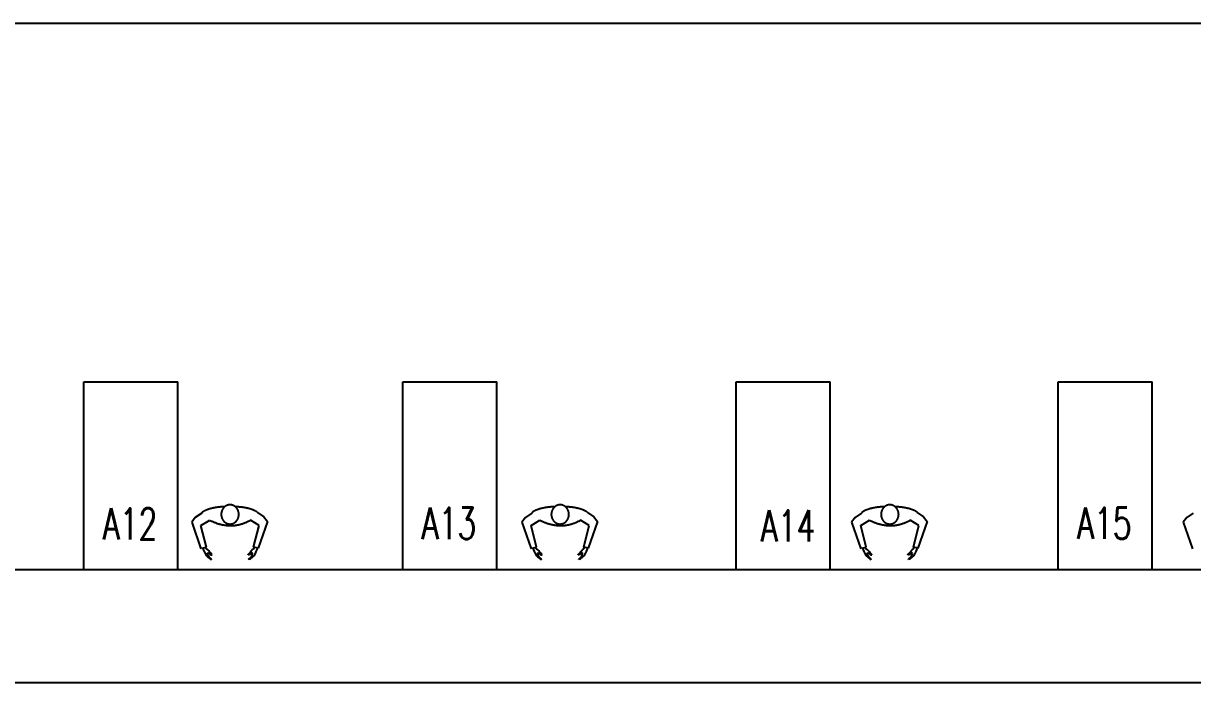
# Model space of a CAD drawing. Extents: x 539033 to 804858, y 468425 to 1263560.
# Drawn here: x 728115 to 735568, y 495138 to 499339 of the extents above; entities that cross this region are included whole.
import ezdxf

# ---------------------------------------------------------------- set-up
doc = ezdxf.new("R2010")
doc.units = 0
doc.header["$LTSCALE"] = 1000
doc.header["$MEASUREMENT"] = 0
doc.linetypes.add('HIDDEN2', pattern=[4.7625, 3.175, -1.5875])
doc.layers.get('0').update_dxf_attribs({"linetype": 'CONTINUOUS'})
doc.layers.add('4', color=7, linetype='HIDDEN2', lineweight=15)
doc.layers.add('柱子', color=7, linetype='CONTINUOUS')
doc.styles.get("Standard").update_dxf_attribs({"font": 'txt.shx', "width": 0.7, "height": 500, "bigfont": 'hzdx.shx'})

msp = doc.modelspace()

# ---------------------------------------------------------------- linework, layer by layer
at = {"linetype": 'Continuous', "lineweight": 25}
for p, q in [((728500.1, 497054.8), (729100.1, 497054.8)), ((730533, 497054.1), (731133, 497054.1)), ((732658.7, 497054.5), (733258.7, 497054.5)), ((734710.4, 497054.8), (735310.4, 497054.8))]:
    msp.add_line(p, q, dxfattribs=at)
at = {"color": 7, "linetype": 'Continuous', "lineweight": 25}
for p, q in [((728500.1, 495854.8), (728500.1, 497054.8)), ((729100.1, 495854.8), (729100.1, 497054.8)), ((730533, 495854.1), (730533, 497054.1)), ((731133, 495854.1), (731133, 497054.1)), ((732658.7, 495854.5), (732658.7, 497054.5)), ((733258.7, 495854.5), (733258.7, 497054.5)), ((734710.4, 495854.8), (734710.4, 497054.8)), ((735310.4, 495854.8), (735310.4, 497054.8))]:
    msp.add_line(p, q, dxfattribs=at)
at = {"layer": '4', "color": 0, "lineweight": 25}
for p, q in [((729211.1, 496189.9), (729188, 496161.1)), ((729188, 496161.1), (729247.2, 495989.9)), ((729251.8, 496218.9), (729211.1, 496189.9)), ((729247.4, 496139.4), (729302.9, 496173.9)), ((731315.2, 496189.9), (731292.1, 496161.1)), ((731292.1, 496161.1), (731351.3, 495989.9)), ((731355.9, 496218.9), (731315.2, 496189.9)), ((731351.5, 496139.4), (731407, 496173.9)), ((733417, 496189.9), (733393.9, 496161.1)), ((733393.9, 496161.1), (733453.1, 495989.9)), ((733457.8, 496218.9), (733417, 496189.9)), ((733453.3, 496139.4), (733508.8, 496173.9)), ((735532.2, 496189.9), (735509.1, 496161.1)), ((735509.1, 496161.1), (735568.3, 495989.9)), ((735572.9, 496218.9), (735532.2, 496189.9)), ((729282.1, 496001.4), (729247.4, 496139.4)), ((731386.2, 496001.4), (731351.5, 496139.4)), ((733488, 496001.4), (733453.3, 496139.4)), ((729253.2, 495994.2), (729282.1, 496001.4)), ((731357.3, 495994.2), (731386.2, 496001.4)), ((733459.1, 495994.2), (733488, 496001.4))]:
    msp.add_line(p, q, dxfattribs=at)
for points in [[(729251.8, 496218.9, -0.103432), (729257, 496224.2, -0.080082), (729302.4, 496245, -0.039093), (729356.5, 496255.6, -0.016245), (729399, 496259.1, -0.028628)], [(731355.9, 496218.9, -0.103432), (731361.1, 496224.2, -0.080082), (731406.5, 496245, -0.039093), (731460.6, 496255.6, -0.016245), (731503.1, 496259.1, -0.028628)], [(733457.8, 496218.9, -0.103432), (733462.9, 496224.2, -0.080082), (733508.4, 496245, -0.039093), (733562.4, 496255.6, -0.016245), (733604.9, 496259.1, -0.028628)]]:
    msp.add_lwpolyline(points, format="xyb", dxfattribs=at)
for points in [[(729432.5, 496148.7, -0.106438), (729411.3, 496153.3, -0.101435), (729392.8, 496166.7, -0.09508), (729380.7, 496186.3, -0.091026), (729376.3, 496210, -0.091026), (729380.7, 496233.7, -0.09508), (729392.8, 496253.3, -0.101435), (729411.3, 496266.7, -0.106438), (729432.5, 496271.2, -0.106438), (729453.8, 496266.7, -0.101435), (729472.3, 496253.3, -0.09508), (729484.4, 496233.7, -0.091026), (729488.7, 496210, -0.091026), (729484.4, 496186.3, -0.09508), (729472.3, 496166.7, -0.101435), (729453.8, 496153.3, -0.106438)], [(731536.6, 496148.7, -0.106438), (731515.4, 496153.3, -0.101435), (731496.9, 496166.7, -0.09508), (731484.8, 496186.3, -0.091026), (731480.4, 496210, -0.091026), (731484.8, 496233.7, -0.09508), (731496.9, 496253.3, -0.101435), (731515.4, 496266.7, -0.106438), (731536.6, 496271.2, -0.106438), (731557.9, 496266.7, -0.101435), (731576.4, 496253.3, -0.09508), (731588.5, 496233.7, -0.091026), (731592.8, 496210, -0.091026), (731588.5, 496186.3, -0.09508), (731576.4, 496166.7, -0.101435), (731557.9, 496153.3, -0.106438)], [(733638.5, 496148.7, -0.106438), (733617.2, 496153.3, -0.101435), (733598.7, 496166.7, -0.09508), (733586.6, 496186.3, -0.091026), (733582.3, 496210, -0.091026), (733586.6, 496233.7, -0.09508), (733598.7, 496253.3, -0.101435), (733617.2, 496266.7, -0.106438), (733638.5, 496271.2, -0.106438), (733659.7, 496266.7, -0.101435), (733678.2, 496253.3, -0.09508), (733690.3, 496233.7, -0.091026), (733694.7, 496210, -0.091026), (733690.3, 496186.3, -0.09508), (733678.2, 496166.7, -0.101435), (733659.7, 496153.3, -0.106438)]]:
    msp.add_lwpolyline(points, format="xyb", close=True, dxfattribs=at)
for points in [[(729607.2, 496223.2), (729648, 496194.2), (729671.1, 496165.3), (729611.9, 495994.2), (729583, 496001.4), (729617.6, 496139.4), (729562.2, 496173.9)], [(731711.3, 496223.2), (731752.1, 496194.2), (731775.2, 496165.3), (731716, 495994.2), (731687.1, 496001.4), (731721.8, 496139.4), (731666.3, 496173.9)], [(733813.2, 496223.2), (733853.9, 496194.2), (733877, 496165.3), (733817.8, 495994.2), (733788.9, 496001.4), (733823.6, 496139.4), (733768.1, 496173.9)], [(729257.7, 495995.4), (729267, 495974.4), (729273.1, 495961.8), (729281.8, 495945.3), (729291.4, 495937), (729307.2, 495924.5), (729313.4, 495922.7), (729313.9, 495925.1), (729309.5, 495929), (729299.7, 495937.5), (729294.4, 495942.9), (729291.7, 495951.3), (729289.2, 495963.1), (729290.5, 495964.6), (729295.6, 495964.7), (729302.1, 495959), (729306.8, 495954), (729312.4, 495952.1), (729317, 495952.1), (729317.9, 495955.2), (729312.5, 495958.3), (729307, 495964.3), (729301.9, 495970.9), (729297.1, 495978.7), (729290.7, 495983.9), (729282.2, 495990.2), (729277.6, 496000.3)], [(729317.8, 495954.9), (729317.2, 495955.1), (729316.6, 495955.2), (729316.1, 495955.3), (729315.6, 495955.4), (729315.3, 495955.6), (729315, 495955.7), (729314.8, 495955.8), (729314.6, 495955.9), (729314.3, 495956.1), (729314.2, 495956.2), (729314, 495956.3), (729313.8, 495956.4), (729313.6, 495956.5), (729313.5, 495956.7), (729313.4, 495956.8), (729313.3, 495956.9), (729313.2, 495957), (729313.1, 495957.2), (729313.1, 495957.3), (729313.1, 495957.4), (729313.1, 495957.5), (729313.1, 495957.7), (729313.1, 495957.8), (729313.1, 495958)], [(729607.3, 495995.4), (729598, 495974.4), (729592, 495961.8), (729583.2, 495945.3), (729573.7, 495937), (729557.8, 495924.5), (729551.7, 495922.7), (729551.2, 495925.1), (729555.6, 495929), (729565.3, 495937.5), (729570.7, 495942.9), (729573.4, 495951.3), (729575.9, 495963.1), (729574.5, 495964.6), (729569.5, 495964.7), (729562.9, 495959), (729558.2, 495954), (729552.6, 495952.1), (729548.1, 495952.1), (729547.2, 495955.2), (729552.5, 495958.3), (729558, 495964.3), (729563.1, 495970.9), (729568, 495978.7), (729574.4, 495983.9), (729582.8, 495990.2), (729587.4, 496000.3)], [(729547.3, 495954.9), (729547.9, 495955.1), (729548.5, 495955.2), (729549, 495955.3), (729549.4, 495955.4), (729549.8, 495955.6), (729550, 495955.7), (729550.3, 495955.8), (729550.5, 495955.9), (729550.7, 495956.1), (729550.9, 495956.2), (729551.1, 495956.3), (729551.3, 495956.4), (729551.4, 495956.5), (729551.6, 495956.7), (729551.7, 495956.8), (729551.8, 495956.9), (729551.9, 495957), (729551.9, 495957.2), (729552, 495957.3), (729552, 495957.4), (729552, 495957.5), (729552, 495957.7), (729552, 495957.8), (729551.9, 495958)], [(731361.8, 495995.4), (731371.1, 495974.4), (731377.2, 495961.8), (731386, 495945.3), (731395.5, 495937), (731411.3, 495924.5), (731417.5, 495922.7), (731418, 495925.1), (731413.6, 495929), (731403.8, 495937.5), (731398.5, 495942.9), (731395.8, 495951.3), (731393.3, 495963.1), (731394.6, 495964.6), (731399.7, 495964.7), (731406.2, 495959), (731410.9, 495954), (731416.5, 495952.1), (731421.1, 495952.1), (731422, 495955.2), (731416.6, 495958.3), (731411.1, 495964.3), (731406, 495970.9), (731401.2, 495978.7), (731394.8, 495983.9), (731386.3, 495990.2), (731381.8, 496000.3)], [(731421.9, 495954.9), (731421.3, 495955.1), (731420.7, 495955.2), (731420.2, 495955.3), (731419.7, 495955.4), (731419.4, 495955.6), (731419.1, 495955.7), (731418.9, 495955.8), (731418.7, 495955.9), (731418.5, 495956.1), (731418.3, 495956.2), (731418.1, 495956.3), (731417.9, 495956.4), (731417.8, 495956.5), (731417.6, 495956.7), (731417.5, 495956.8), (731417.4, 495956.9), (731417.3, 495957), (731417.2, 495957.2), (731417.2, 495957.3), (731417.2, 495957.4), (731417.2, 495957.5), (731417.2, 495957.7), (731417.2, 495957.8), (731417.2, 495958)], [(731711.4, 495995.4), (731702.1, 495974.4), (731696.1, 495961.8), (731687.3, 495945.3), (731677.8, 495937), (731661.9, 495924.5), (731655.8, 495922.7), (731655.3, 495925.1), (731659.7, 495929), (731669.4, 495937.5), (731674.8, 495942.9), (731677.5, 495951.3), (731680, 495963.1), (731678.7, 495964.6), (731673.6, 495964.7), (731667, 495959), (731662.3, 495954), (731656.7, 495952.1), (731652.2, 495952.1), (731651.3, 495955.2), (731656.6, 495958.3), (731662.1, 495964.3), (731667.2, 495970.9), (731672.1, 495978.7), (731678.5, 495983.9), (731686.9, 495990.2), (731691.5, 496000.3)], [(731651.4, 495954.9), (731652, 495955.1), (731652.6, 495955.2), (731653.1, 495955.3), (731653.5, 495955.4), (731653.9, 495955.6), (731654.1, 495955.7), (731654.4, 495955.8), (731654.6, 495955.9), (731654.8, 495956.1), (731655, 495956.2), (731655.2, 495956.3), (731655.4, 495956.4), (731655.5, 495956.5), (731655.7, 495956.7), (731655.8, 495956.8), (731655.9, 495956.9), (731656, 495957), (731656, 495957.2), (731656.1, 495957.3), (731656.1, 495957.4), (731656.1, 495957.5), (731656.1, 495957.7), (731656.1, 495957.8), (731656, 495958)], [(733463.7, 495995.4), (733473, 495974.4), (733479, 495961.8), (733487.8, 495945.3), (733497.3, 495937), (733513.2, 495924.5), (733519.3, 495922.7), (733519.8, 495925.1), (733515.4, 495929), (733505.7, 495937.5), (733500.3, 495942.9), (733497.6, 495951.3), (733495.1, 495963.1), (733496.5, 495964.6), (733501.5, 495964.7), (733508.1, 495959), (733512.8, 495954), (733518.4, 495952.1), (733522.9, 495952.1), (733523.8, 495955.2), (733518.5, 495958.3), (733513, 495964.3), (733507.9, 495970.9), (733503, 495978.7), (733496.6, 495983.9), (733488.2, 495990.2), (733483.6, 496000.3)], [(733523.7, 495954.9), (733523.1, 495955.1), (733522.5, 495955.2), (733522, 495955.3), (733521.6, 495955.4), (733521.2, 495955.6), (733521, 495955.7), (733520.7, 495955.8), (733520.5, 495955.9), (733520.3, 495956.1), (733520.1, 495956.2), (733519.9, 495956.3), (733519.7, 495956.4), (733519.6, 495956.5), (733519.4, 495956.7), (733519.3, 495956.8), (733519.2, 495956.9), (733519.1, 495957), (733519.1, 495957.2), (733519, 495957.3), (733519, 495957.4), (733519, 495957.5), (733519, 495957.7), (733519, 495957.8), (733519.1, 495958)], [(733813.3, 495995.4), (733804, 495974.4), (733797.9, 495961.8), (733789.1, 495945.3), (733779.6, 495937), (733763.8, 495924.5), (733757.6, 495922.7), (733757.1, 495925.1), (733761.5, 495929), (733771.3, 495937.5), (733776.6, 495942.9), (733779.3, 495951.3), (733781.8, 495963.1), (733780.5, 495964.6), (733775.4, 495964.7), (733768.9, 495959), (733764.2, 495954), (733758.6, 495952.1), (733754, 495952.1), (733753.1, 495955.2), (733758.5, 495958.3), (733764, 495964.3), (733769.1, 495970.9), (733773.9, 495978.7), (733780.3, 495983.9), (733788.8, 495990.2), (733793.4, 496000.3)], [(733753.2, 495954.9), (733753.8, 495955.1), (733754.4, 495955.2), (733754.9, 495955.3), (733755.4, 495955.4), (733755.7, 495955.6), (733756, 495955.7), (733756.2, 495955.8), (733756.4, 495955.9), (733756.6, 495956.1), (733756.8, 495956.2), (733757, 495956.3), (733757.2, 495956.4), (733757.4, 495956.5), (733757.5, 495956.7), (733757.6, 495956.8), (733757.7, 495956.9), (733757.8, 495957), (733757.9, 495957.2), (733757.9, 495957.3), (733757.9, 495957.4), (733757.9, 495957.5), (733757.9, 495957.7), (733757.9, 495957.8), (733757.9, 495958)]]:
    msp.add_lwpolyline(points, dxfattribs=at)
for centre, radius, start, end in [((729431.4, 495603.5), 656.4, 83.44084, 86.95853), ((729466.1, 495905.4), 352.5, 74.48586, 83.44084), ((729518.4, 496093.6), 157.2, 56.1715, 74.48586), ((731535.5, 495603.5), 656.4, 83.44084, 86.95853), ((731570.2, 495905.4), 352.5, 74.48586, 83.44084), ((731622.5, 496093.6), 157.2, 56.1715, 74.48586), ((733637.4, 495603.5), 656.4, 83.44084, 86.95853), ((733672.1, 495905.4), 352.5, 74.48586, 83.44084), ((733724.3, 496093.6), 157.2, 56.1715, 74.48586), ((729441.8, 496429.4), 290.7, 241.46507, 269.23099), ((729432.5, 496394.2), 255.6, 271.17263, 300.478), ((729595.9, 496209.2), 18, 50.89829, 56.1715), ((731545.9, 496429.4), 290.7, 241.46507, 269.23099), ((731536.6, 496394.2), 255.6, 271.17263, 300.478), ((731700, 496209.2), 18, 50.89829, 56.1715), ((733647.7, 496429.4), 290.7, 241.46507, 269.23099), ((733638.5, 496394.2), 255.6, 271.17263, 300.478), ((733801.8, 496209.2), 18, 50.89829, 56.1715)]:
    msp.add_arc(centre, radius, start, end, dxfattribs=at)
at = {"layer": '柱子', "color": 2, "lineweight": 25, "ltscale": 100}
msp.add_line((747045.5, 499338.9), (697102.9, 499338.9), dxfattribs=at)
at = {"layer": '柱子', "lineweight": 25, "ltscale": 100}
for p, q in [((747045.5, 495858.8), (697302.9, 495853.2)), ((697303.2, 495138.2), (747045.7, 495139.3))]:
    msp.add_line(p, q, dxfattribs=at)

# ---------------------------------------------------------------- texts
at = {"color": 1, "linetype": 'Continuous', "lineweight": 25, "ltscale": 100, "width": 0.7}
for s, p in [('A12', (728621.4, 496049.7)), ('A13', (730654.4, 496053.3)), ('A14', (732816.1, 496036.8)), ('A15', (734831.8, 496053.9))]:
    msp.add_text(s, height=200, dxfattribs=at).set_placement(p)

doc.saveas('drawing.dxf')
